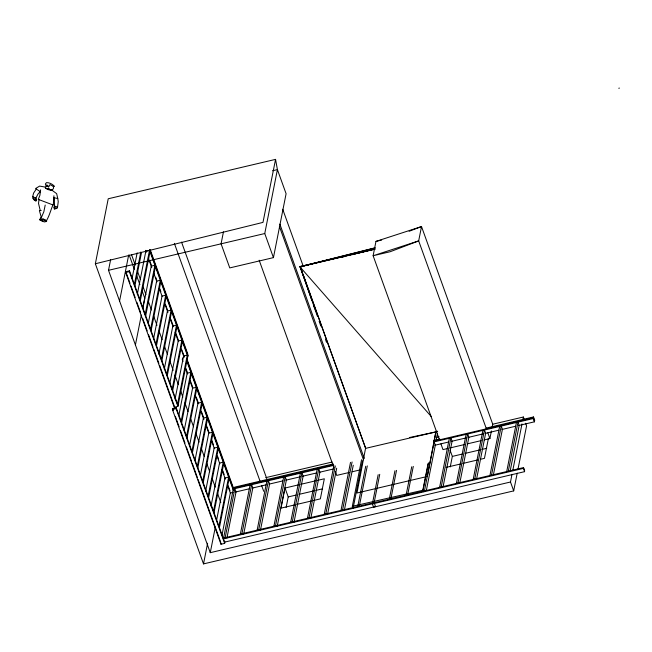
<?xml version="1.0" encoding="UTF-8"?>
<svg xmlns="http://www.w3.org/2000/svg" width="652" height="652" viewBox="0 0 652 652"><rect width="100%" height="100%" fill="white"/><g stroke="black" fill="none" stroke-linecap="round" stroke-linejoin="round"><path stroke-width="0.98" d="M53.92 195.747L53.301 205.062L38.305 199.382L39.886 195.331L40.611 189.887M39.446 219.594L44.271 221.941L46.276 221.509L45.648 220.221L43.399 218.999L41.948 219.129L42.739 220.849L39.446 219.594L41.215 219.48M40.188 191.623L37.987 194.035L35.941 198.012L33.113 196.928L32.918 198.314C34.564 200.865 37.914 202.373 34.874 198.941L35.135 198.469C36.349 201.403 37.425 200.188 35.778 197.931M435.854 431.828L427.288 476.465L356.986 493.01L365.544 448.372L437.598 431.51M517.199 473.165L513.694 490.891L203.514 563.898L95.355 263.767L108.224 198.77L275.56 159.381L277.41 169.618L286.098 193.709L273.441 257.63L229.765 267.907L221.077 243.815L223.457 231.827M512.016 474.289L510.492 482.007L210.262 552.668L108.517 270.311L110.661 259.48M119.569 300.971L128.656 255.071M188.102 354.908L177.915 406.367L174.247 407.231L125.689 272.487L125.844 271.68L129.512 270.816L178.069 405.568M177.915 406.367L129.357 271.623L129.512 270.816M132.095 278.388L137.148 252.878M134.402 284.386L140.816 252.014M134.907 285.788L141.517 252.438M137.295 294.337L145.844 251.175L149.512 250.311L187.784 356.522M139.797 299.358L149.512 250.311L149.577 253.921M140.302 300.759L150.017 251.713M135.412 344.957L141.345 315.014M142.927 307.035L144.703 298.054L141.949 290.401M142.886 308.331L151.24 266.146L154.907 265.282L145.192 314.329M145.698 315.731L155.412 266.684M148.281 323.302L156.635 281.118L160.302 280.254L150.588 329.301M151.093 330.703L160.808 281.664M153.481 339.252L162.03 296.089L165.698 295.226L155.983 344.272M156.488 345.674L166.203 296.636M158.876 354.223L167.425 311.061L171.093 310.197L161.378 359.244M161.883 360.646L171.598 311.607M164.271 369.195L172.821 326.033L176.488 325.169L166.773 374.215M167.279 375.625L176.994 326.579M169.862 383.189L178.216 341.004L181.884 340.14L172.169 389.187M172.674 390.597L182.389 341.55M172.421 409.497L172.584 408.69L176.252 407.826L224.81 542.57L224.647 543.377L220.979 544.241L172.421 409.497L176.089 408.633L176.252 407.826M182.609 358.038L182.291 359.643L182.984 361.55M175.062 399.138L183.611 355.976L187.279 355.112L177.564 404.158M174.247 407.231L174.402 406.432L159.593 365.332M178.827 415.389L187.181 373.213L190.849 372.349L181.142 421.396M181.647 422.798L191.354 373.751M184.223 430.361L192.576 388.184L196.244 387.321L186.537 436.367M187.042 437.769L196.749 388.722M189.43 446.318L197.972 403.156L201.639 402.292L191.932 451.339M192.438 452.741L202.144 403.694M195.013 460.304L203.367 418.128L207.034 417.264L197.328 466.31M197.833 467.712L207.54 418.666M200.409 475.275L208.762 433.099L212.43 432.235L202.723 481.282M203.228 482.684L212.935 433.637M205.608 491.233L214.158 448.071L217.825 447.207L208.118 496.253M208.624 497.655L218.33 448.609M273.441 257.63L264.753 233.538L277.41 169.618L272.56 170.759M211.003 506.205L219.553 463.042L223.22 462.178L213.514 511.225M203.514 563.898L207.605 543.222M214.019 512.627L223.726 463.58M210.262 552.668L215.331 527.069M216.594 520.19L224.948 478.014L228.616 477.15L218.909 526.197M219.414 527.598L229.121 478.552M221.99 535.162L230.343 492.985L233.098 492.341M220.979 544.241L221.134 543.434M233.62 487.394L223.424 538.854L374.378 503.32L374.533 502.521L223.587 538.047M225.16 537.672L234.867 488.633L236.048 491.901L226.92 538.006M224.769 541.323L224.606 542.122L375.56 506.596L374.378 503.32M240.36 534.102L250.066 485.055M241.933 533.727L251.639 484.68L252.821 487.957L243.693 534.061M314.981 309.072L300.05 266.603L375.055 249.048M303.074 274.288L365.682 448.437L300.181 266.668L374.818 248.868M300.662 267.597L300.931 266.252M257.132 530.149L266.839 481.103M258.705 529.783L268.412 480.736L269.594 484.012L260.466 530.117M273.905 526.205L283.612 477.158M275.478 525.83L285.185 476.783L286.367 480.059L277.239 526.164M298.771 484.795L285.014 488.03L281.036 508.128L294.794 504.892M286.138 507.452L288.217 496.922L285.014 488.03M290.678 522.252L300.385 473.205M292.251 521.885L301.957 472.839L303.139 476.115L294.011 522.219M307.451 518.307L317.157 469.261M309.015 517.941L318.73 468.894L319.912 472.17L310.784 518.267M492.17 427.093L492.733 424.224L421.51 226.562L375.968 241.395L373.131 255.739L439.546 440.051M324.215 514.363L333.734 466.294M325.788 513.988L335.307 465.927M327.557 514.322L336.685 468.217M340.988 510.41L350.507 462.349M342.561 510.043L352.08 461.975M344.329 510.377L353.262 465.251M353.058 508.438L352.325 506.327L361.55 459.717M353.449 506.449L362.479 460.825M357.761 506.465L365.723 466.245M359.333 506.091L367.296 465.878M372.536 503.132L523.483 467.606L524.664 470.874L524.51 471.681L373.555 507.207L372.373 503.939L378.168 474.689M374.109 502.765L379.741 474.314M389.309 499.187L394.941 470.736M390.882 498.813L396.514 470.369M406.082 495.235L411.714 466.791M407.655 494.868L413.286 466.416M423.295 491.681L422.806 490.28L428.071 463.67M422.855 491.29L428.486 462.838M434.093 441.119L436.049 431.225M424.428 490.915L434.134 441.877L435.316 445.145L426.384 490.271M436.058 440.434L437.427 433.507M439.627 487.337L449.334 438.299M441.2 486.971L450.907 437.924L452.089 441.2L443.156 486.319M450.247 466.93L452.333 456.4L450.084 450.182M456.4 483.393L466.107 434.346M457.973 483.026L467.68 433.979L468.861 437.256L459.929 482.374M473.173 479.448L482.879 430.401M474.737 479.073L484.452 430.027L485.634 433.303L476.702 478.429M488.438 438.258L484.452 458.364L480.524 459.285M484.037 439.937L489.897 438.56L491.412 430.915M489.937 475.495L499.652 426.449M491.51 475.129L501.225 426.082L502.407 429.358L493.279 475.463M506.71 471.551L516.425 422.504M508.283 471.184L517.998 422.137L519.179 425.414L510.051 471.51M512.798 470.337L521.991 423.922M522.774 419.978L523.36 417.011L492.643 424.24M517.981 469.228L526.563 425.903L525.602 423.238M524.51 471.681L523.483 467.606M518.593 425.544L534.379 421.836L533.197 418.56L533.515 416.946L486.156 428.095M534.379 421.836L534.697 420.222L533.515 416.946M275.56 159.381L262.984 222.389L95.355 263.767M38.998 199.553L38.533 203.448L40.196 210.36M52.942 204.899C50.701 210.172 49.413 215.673 46.528 220.563L46.659 221.33L46.292 221.118M45.208 205.078L43.831 211.794L41.035 218.338L41.321 220.18L42.25 220.352M41.467 220.498L42.111 219.292L43.57 219.341L45.51 220.376L46.276 221.509M46.854 186.089L45.656 187.01C43.342 187.98 50.22 190.922 51.81 190.066M36.3 189.056L33.602 193.082L32.6 196.928L33.113 196.928M56.349 208.306L54.238 208.925L55.233 207.686L55.078 207.116L53.986 208.086L53.871 207.255L54.54 206.048L57.539 207.189L58.248 201.598L57.775 198.558L53.562 197.597M41.94 219.92L43.896 220.026L46.105 221.59M409.154 231.256L421.51 226.562L418.674 240.898L486.457 429.008M300.181 266.668L375.128 247.784M431.274 416.571L299.993 266.872L374.941 247.988M342.08 257.157L345.038 256.415M351.941 254.671L355.886 253.677M357.858 253.18L374.623 248.958M618.781 88.24L619.4 88.101M108.517 270.311L264.753 233.538M125.689 272.487L129.357 271.623M375.968 241.395L381.648 240.058M299.993 266.872L374.867 249.251M435.683 431.706L437.655 431.241M265.739 477.647L332.129 462.023M436.164 437.533L439.138 436.832M234.606 487.158L333.262 463.939M433.865 440.402L439.79 439.008M233.457 488.193L333.107 464.746M433.71 441.208L533.352 417.753L534.534 421.029M233.302 489L333.93 465.316M433.547 442.007L533.197 418.56M235.462 492.04L249.276 488.788M252.234 488.095L266.049 484.843M269.007 484.151L282.821 480.899M285.78 480.198L300.58 476.718M302.552 476.253L316.367 473.002M319.325 472.301L333.139 469.057M434.729 445.283L448.543 442.032M451.502 441.339L466.302 437.859M468.275 437.394L483.075 433.906M485.047 433.441L498.861 430.19M501.82 429.497L515.634 426.245M447.875 448.454L442.985 449.603L440.923 443.873M449.831 447.989L464.485 444.542M467.419 443.849L481.103 440.63M349.236 472.464L336.709 475.406L335.324 471.583M352.121 471.779L359.831 469.962M300.743 484.33L315.478 480.858M317.442 480.394L324.329 478.78L320.344 498.878L313.465 500.5M452.333 456.4L462.154 454.094M465.104 453.393L479.848 449.929M481.812 449.464L486.726 448.307M288.217 496.922L296.081 495.072M299.032 494.371L313.767 490.907M315.739 490.443L322.618 488.821M446.131 467.386L460.874 463.914M462.838 463.45L477.574 459.978M296.758 504.428L311.501 500.956M372.373 503.939L523.328 468.405M48.321 187.996C50.318 190.889 53.521 189.895 53.586 187.849L53.252 186.366L50.033 184.597L48.696 186.912L47.629 185.331L46.504 184.981L46.74 185.95L47.735 186.57M352.325 506.327L422.806 490.28M409.627 437.492L437.378 431.583M53.252 186.366L54.458 186.35C52.853 184.451 49.674 182.495 46.512 182.633L45.371 183.962L46.137 186.179M41.198 210.409L39.405 210.645L41.157 216.847L39.992 219.121L40.554 219.259M51.573 190.107L45.558 188.143M57.775 198.558L56.659 193.668L51.704 190.009M45.2 187.075L39.633 186.089L35.558 188.542L40.408 191.712M54.54 206.048L54.303 199.129L53.709 197.646M54.344 208.917L57.074 208.42L57.164 207.043M41.573 220.718L42.038 221.012M34.075 199.846L33.122 198.583M35.95 200.963L33.7 198.713M523.36 417.011L524.322 419.676M510.492 482.007L513.694 490.891M487.835 432.83L489.897 438.56M282.715 209.268L303.319 266.448M300.23 266.399L302.039 271.419M279.847 224.109L364.281 458.413M279.39 226.415L363.482 459.766M259.162 260.229L333.946 467.761M181.541 242.112L266.758 478.601M174.345 243.335L260.254 481.73M261.631 485.561L263.701 491.306M150.221 249.789L187.76 353.954M149.715 249.635L187.939 355.715M186.969 359.081L233.807 489.049M186.814 359.888L233.644 489.856M186.651 360.695L233.481 490.663M149.838 261.012L151.557 265.796M155.689 277.263L156.725 280.124M159.821 288.73L160.857 291.591M165.673 304.973L167.743 310.711M170.84 319.309L173.253 326M176.007 333.645L178.42 340.336M181.859 349.888L184.271 356.579M145.543 250.352L146.235 252.259M148.297 257.996L151.745 267.548M153.464 272.332L156.912 281.884M159.316 288.575L162.071 296.22M164.483 302.911L167.931 312.471M169.993 318.2L173.098 326.799M175.16 332.536L178.257 341.135M181.011 348.779L184.117 357.386M185.893 368.396L187.621 373.172M190.376 380.817L192.78 387.508M196.228 397.068L198.64 403.751M201.395 411.396L203.807 418.087M206.562 425.732L208.966 432.423M211.721 440.067L213.448 444.851M217.581 456.318L218.607 459.179M222.748 470.646L224.125 474.469M228.257 485.944L229.977 490.72M185.396 368.241L187.458 373.979M189.528 379.708L192.625 388.315M195.38 395.96L198.135 403.604M200.547 410.295L203.872 419.529M205.714 424.623L208.811 433.23M211.566 440.874L214.321 448.519M216.733 455.21L219.83 463.808M221.892 469.546L225.339 479.098M227.409 484.835L230.506 493.434M131.443 254.467L135.241 265.005M137.303 270.751L140.408 279.366M143.171 287.027L145.934 294.68M148.346 301.387L151.451 310.002M153.522 315.747L156.969 325.324M159.039 331.069L162.144 339.684M164.565 346.383L167.32 354.044M169.74 360.743L173.188 370.32M174.915 375.104L178.363 384.68M180.433 390.426L182.845 397.125M184.915 402.871L188.02 411.493M190.783 419.146L193.546 426.807M195.959 433.507L199.064 442.129M201.134 447.875L204.239 456.49M206.651 463.189L209.757 471.803M212.177 478.511L215.282 487.125M217.352 492.871L220.8 502.447M129.202 255.03L134.369 269.366M136.431 275.103L139.878 284.663M176.089 408.633L224.647 543.377M125.844 271.68L129.976 283.147M131.011 286.016L135.143 297.483M136.863 302.259L140.653 312.773M142.723 318.51L147.197 330.931M148.575 334.753L153.049 347.182M153.742 349.089L158.909 363.425M172.584 408.69L173.269 410.597M175.339 416.335L179.129 426.848M180.506 430.67L184.981 443.091M186.358 446.913L191.525 461.249M192.21 463.164L197.377 477.492M198.061 479.407L220.792 542.48M300.05 266.603L311.778 300.164M313.449 304.965L317.475 316.473M319.146 321.265L320.825 326.057M325.511 339.48L326.522 342.357M418.674 240.898L390.165 251.729L373.131 255.739L418.674 240.898"/></g></svg>
